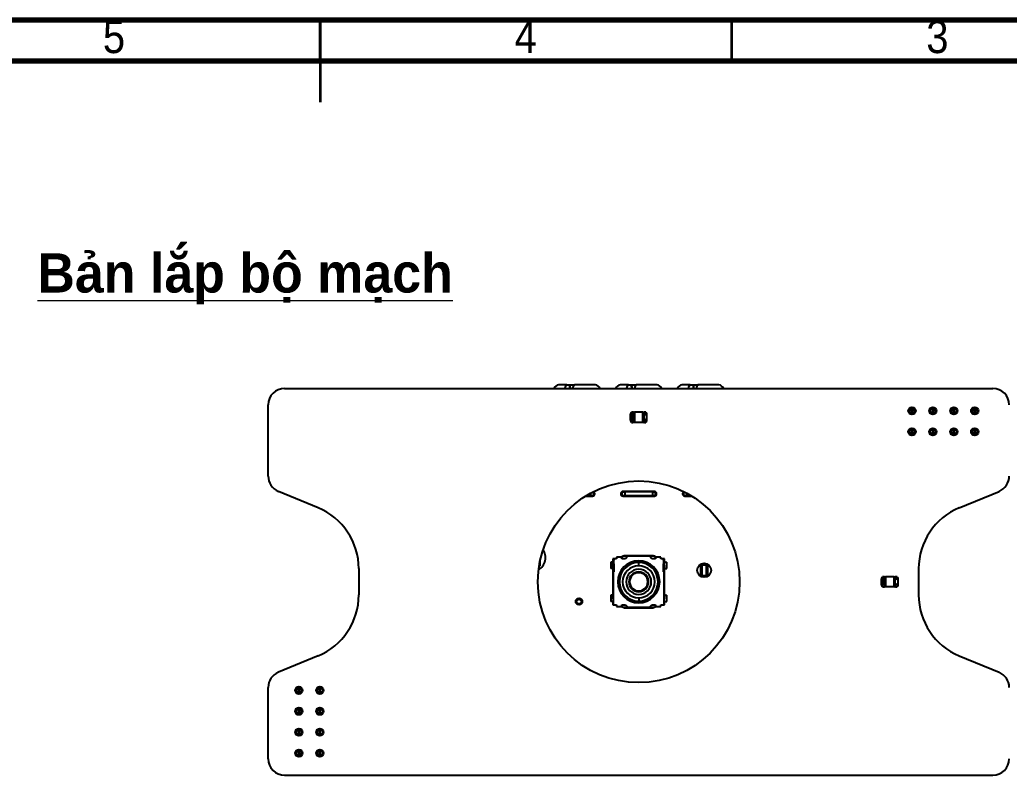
# Model space of a CAD drawing. Header units: millimetres. Extents: x 15 to 415, y 5 to 292.
# Drawn here: x 178.5 to 298.7, y 200.2 to 292 of the extents above; entities that cross this region are included whole.
import ezdxf

# ---------------------------------------------------------------- set-up
doc = ezdxf.new("R2010")
doc.units = ezdxf.units.MM
doc.linetypes.add('SLD-Solid', pattern=[0])
doc.styles.add('SLDTEXTSTYLE1', font='ARIALBD.TTF', dxfattribs={"width": 0.948, "bigfont": 'bigfont'})
doc.styles.add('SLDTEXTSTYLE2', font='GOTHIC.TTF', dxfattribs={"width": 0.913})

msp = doc.modelspace()

# ---------------------------------------------------------------- linework, layer by layer
at = {"color": 7, "linetype": 'SLD-Solid', "lineweight": 70}
for p, q in [((15, 292), (415, 292)), ((20, 287), (410, 287))]:
    msp.add_line(p, q, dxfattribs=at)
at = {"color": 7, "linetype": 'SLD-Solid', "lineweight": 35}
for p, q in [((215, 292), (215, 282)), ((215, 287), (215, 292)), ((265, 287), (265, 292))]:
    msp.add_line(p, q, dxfattribs=at)
at = {"color": 7, "linetype": 'SLD-Solid', "lineweight": 25}
for p, q in [((244.939, 247.662), (243.936, 247.662)), ((244.939, 247.662), (245.311, 247.662)), ((245.311, 247.662), (245.869, 247.662)), ((248.436, 247.662), (245.874, 247.662)), ((252.439, 247.662), (251.436, 247.662)), ((252.439, 247.662), (252.811, 247.662)), ((252.811, 247.662), (253.374, 247.662)), ((255.936, 247.662), (253.374, 247.662)), ((259.939, 247.662), (258.936, 247.662)), ((259.939, 247.662), (260.311, 247.662)), ((260.311, 247.662), (260.869, 247.662)), ((263.436, 247.662), (260.874, 247.662)), ((210.686, 247.212), (296.686, 247.212)), ((208.686, 236.549), (208.686, 245.212)), ((252.686, 244.212), (252.686, 244.062)), ((252.686, 243.362), (252.686, 244.062)), ((252.808, 244.091), (253.036, 243.946)), ((252.961, 244.337), (252.811, 244.337)), ((253.036, 244.096), (252.908, 244.176)), ((253.036, 244.337), (252.961, 244.337)), ((253.036, 244.096), (253.036, 244.337)), ((253.036, 244.337), (253.072, 244.337)), ((253.036, 244.096), (253.036, 243.946)), ((253.036, 243.479), (253.036, 243.946)), ((253.072, 243.087), (253.072, 244.337)), ((253.072, 244.337), (253.17, 244.337)), ((253.17, 244.337), (253.17, 243.087)), ((254.201, 244.337), (253.17, 244.337)), ((254.201, 243.087), (254.201, 244.337)), ((254.201, 244.337), (254.3, 244.337)), ((254.3, 244.337), (254.3, 243.087)), ((254.3, 244.337), (254.336, 244.337)), ((254.336, 244.093), (254.336, 244.337)), ((254.411, 244.337), (254.336, 244.337)), ((254.463, 244.176), (254.336, 244.093)), ((254.336, 243.943), (254.336, 244.093)), ((254.563, 244.091), (254.336, 243.943)), ((254.336, 243.479), (254.336, 243.943)), ((254.561, 244.337), (254.411, 244.337)), ((254.686, 244.062), (254.686, 244.212)), ((254.686, 243.362), (254.686, 244.062)), ((286.558, 244.165), (286.558, 244.8)), ((286.558, 244.8), (286.812, 244.546)), ((286.558, 244.8), (287.193, 244.8)), ((286.558, 244.165), (286.812, 244.419)), ((287.193, 244.165), (286.558, 244.165)), ((286.812, 244.546), (286.812, 244.419)), ((286.939, 244.546), (286.812, 244.546)), ((286.812, 244.419), (286.939, 244.419)), ((286.939, 244.546), (287.193, 244.8)), ((286.939, 244.419), (286.939, 244.546)), ((286.939, 244.419), (287.193, 244.165)), ((287.193, 244.8), (287.193, 244.165)), ((289.098, 244.165), (289.098, 244.8)), ((289.098, 244.8), (289.352, 244.546)), ((289.098, 244.8), (289.733, 244.8)), ((289.098, 244.165), (289.352, 244.419)), ((289.733, 244.165), (289.098, 244.165)), ((289.352, 244.546), (289.352, 244.419)), ((289.479, 244.546), (289.352, 244.546)), ((289.352, 244.419), (289.479, 244.419)), ((289.479, 244.546), (289.733, 244.8)), ((289.479, 244.419), (289.479, 244.546)), ((289.479, 244.419), (289.733, 244.165)), ((289.733, 244.8), (289.733, 244.165)), ((291.638, 244.165), (291.638, 244.8)), ((291.638, 244.8), (291.892, 244.546)), ((291.638, 244.8), (292.273, 244.8)), ((291.638, 244.165), (291.892, 244.419)), ((292.273, 244.165), (291.638, 244.165)), ((291.892, 244.546), (291.892, 244.419)), ((292.019, 244.546), (291.892, 244.546)), ((291.892, 244.419), (292.019, 244.419)), ((292.019, 244.546), (292.273, 244.8)), ((292.019, 244.419), (292.019, 244.546)), ((292.019, 244.419), (292.273, 244.165)), ((292.273, 244.8), (292.273, 244.165)), ((294.178, 244.8), (294.813, 244.8)), ((294.178, 244.8), (294.432, 244.546)), ((294.178, 244.165), (294.178, 244.8)), ((294.178, 244.165), (294.432, 244.419)), ((294.813, 244.165), (294.178, 244.165)), ((294.432, 244.546), (294.432, 244.419)), ((294.559, 244.546), (294.432, 244.546)), ((294.432, 244.419), (294.559, 244.419)), ((294.559, 244.546), (294.813, 244.8)), ((294.559, 244.419), (294.559, 244.546)), ((294.559, 244.419), (294.813, 244.165)), ((294.813, 244.8), (294.813, 244.165)), ((252.686, 243.362), (252.686, 243.212)), ((252.788, 243.804), (252.788, 243.62)), ((252.933, 243.804), (252.788, 243.804)), ((252.788, 243.62), (252.933, 243.62)), ((253.036, 243.479), (252.808, 243.334)), ((252.811, 243.087), (252.961, 243.087)), ((252.908, 243.249), (253.036, 243.329)), ((252.933, 243.62), (252.933, 243.804)), ((253.036, 243.087), (252.961, 243.087)), ((253.036, 243.479), (253.036, 243.329)), ((253.036, 243.087), (253.036, 243.329)), ((253.036, 243.087), (253.072, 243.087)), ((253.17, 243.087), (253.072, 243.087)), ((254.201, 243.087), (253.17, 243.087)), ((254.3, 243.087), (254.201, 243.087)), ((254.3, 243.087), (254.336, 243.087)), ((254.336, 243.329), (254.336, 243.479)), ((254.563, 243.334), (254.336, 243.479)), ((254.336, 243.087), (254.336, 243.329)), ((254.336, 243.329), (254.463, 243.249)), ((254.411, 243.087), (254.336, 243.087)), ((254.411, 243.087), (254.561, 243.087)), ((254.686, 243.212), (254.686, 243.362)), ((286.558, 242.26), (287.193, 242.26)), ((286.558, 242.26), (286.812, 242.006)), ((286.558, 241.625), (286.558, 242.26)), ((286.558, 241.625), (286.812, 241.879)), ((287.193, 241.625), (286.558, 241.625)), ((286.812, 242.006), (286.812, 241.879)), ((286.939, 242.006), (286.812, 242.006)), ((286.812, 241.879), (286.939, 241.879)), ((286.939, 242.006), (287.193, 242.26)), ((286.939, 241.879), (286.939, 242.006)), ((286.939, 241.879), (287.193, 241.625)), ((287.193, 242.26), (287.193, 241.625)), ((289.098, 241.625), (289.098, 242.26)), ((289.098, 242.26), (289.352, 242.006)), ((289.098, 242.26), (289.733, 242.26)), ((289.098, 241.625), (289.352, 241.879)), ((289.733, 241.625), (289.098, 241.625)), ((289.352, 242.006), (289.352, 241.879)), ((289.479, 242.006), (289.352, 242.006)), ((289.352, 241.879), (289.479, 241.879)), ((289.479, 242.006), (289.733, 242.26)), ((289.479, 241.879), (289.479, 242.006)), ((289.479, 241.879), (289.733, 241.625)), ((289.733, 242.26), (289.733, 241.625)), ((291.638, 241.625), (291.638, 242.26)), ((291.638, 242.26), (291.892, 242.006)), ((291.638, 242.26), (292.273, 242.26)), ((291.638, 241.625), (291.892, 241.879)), ((292.273, 241.625), (291.638, 241.625)), ((291.892, 242.006), (291.892, 241.879)), ((292.019, 242.006), (291.892, 242.006)), ((291.892, 241.879), (292.019, 241.879)), ((292.019, 242.006), (292.273, 242.26)), ((292.019, 241.879), (292.019, 242.006)), ((292.019, 241.879), (292.273, 241.625)), ((292.273, 242.26), (292.273, 241.625)), ((294.178, 242.26), (294.813, 242.26)), ((294.178, 242.26), (294.432, 242.006)), ((294.178, 241.625), (294.178, 242.26)), ((294.178, 241.625), (294.432, 241.879)), ((294.813, 241.625), (294.178, 241.625)), ((294.559, 242.006), (294.432, 242.006)), ((294.432, 242.006), (294.432, 241.879)), ((294.432, 241.879), (294.559, 241.879)), ((294.559, 242.006), (294.813, 242.26)), ((294.559, 241.879), (294.559, 242.006)), ((294.559, 241.879), (294.813, 241.625)), ((294.813, 242.26), (294.813, 241.625)), ((214.747, 232.702), (209.92, 234.701)), ((248.186, 234.658), (248.186, 234.162)), ((251.686, 234.669), (251.686, 234.662)), ((251.686, 234.162), (251.686, 234.662)), ((251.686, 234.662), (251.986, 234.662)), ((255.586, 234.687), (251.786, 234.687)), ((251.986, 234.662), (251.986, 234.162)), ((255.386, 234.662), (251.986, 234.662)), ((255.386, 234.162), (255.386, 234.662)), ((255.386, 234.662), (255.686, 234.662)), ((255.686, 234.662), (255.686, 234.669)), ((255.686, 234.662), (255.686, 234.162)), ((259.186, 234.162), (259.186, 234.658)), ((292.624, 232.702), (297.451, 234.701)), ((247.253, 234.137), (248.086, 234.137)), ((247.886, 234.162), (247.294, 234.162)), ((247.686, 234.162), (247.686, 234.137)), ((248.186, 234.162), (247.886, 234.162)), ((251.986, 234.162), (251.686, 234.162)), ((251.786, 234.137), (255.586, 234.137)), ((255.386, 234.162), (251.986, 234.162)), ((252.186, 234.137), (252.186, 234.162)), ((255.186, 234.162), (255.186, 234.137)), ((255.686, 234.162), (255.386, 234.162)), ((259.486, 234.162), (259.186, 234.162)), ((259.286, 234.137), (260.119, 234.137)), ((260.078, 234.162), (259.486, 234.162)), ((259.686, 234.137), (259.686, 234.162)), ((241.686, 226.175), (241.686, 225.612)), ((250.286, 226.087), (250.286, 225.337)), ((250.586, 226.087), (250.286, 226.087)), ((250.686, 226.512), (250.536, 226.512)), ((250.536, 226.512), (250.536, 226.213)), ((250.536, 226.213), (250.536, 226.087)), ((250.586, 226.213), (250.536, 226.213)), ((250.586, 225.774), (250.586, 226.213)), ((250.636, 226.362), (250.636, 225.912)), ((250.686, 226.362), (250.636, 226.362)), ((250.686, 226.512), (250.686, 226.362)), ((250.986, 226.512), (250.686, 226.512)), ((250.986, 226.725), (250.986, 226.512)), ((251.636, 226.725), (250.986, 226.725)), ((251.636, 226.512), (251.636, 226.725)), ((251.636, 226.725), (251.649, 226.725)), ((252.086, 226.512), (251.636, 226.512)), ((252.386, 226.812), (251.786, 226.812)), ((251.886, 226.862), (251.886, 226.812)), ((255.486, 226.862), (251.886, 226.862)), ((252.386, 226.812), (252.086, 226.512)), ((254.986, 226.812), (252.386, 226.812)), ((255.286, 226.512), (254.986, 226.812)), ((255.586, 226.812), (254.986, 226.812)), ((255.736, 226.512), (255.286, 226.512)), ((255.486, 226.812), (255.486, 226.862)), ((255.722, 226.725), (255.736, 226.725)), ((255.736, 226.725), (255.736, 226.512)), ((256.386, 226.725), (255.736, 226.725)), ((256.386, 226.512), (256.386, 226.725)), ((256.686, 226.512), (256.386, 226.512)), ((256.686, 226.362), (256.686, 226.512)), ((256.836, 226.512), (256.686, 226.512)), ((256.736, 226.362), (256.686, 226.362)), ((256.736, 225.912), (256.736, 226.362)), ((256.786, 226.213), (256.836, 226.213)), ((256.786, 225.774), (256.786, 226.213)), ((256.786, 226.087), (257.086, 226.087)), ((256.836, 226.213), (256.836, 226.512)), ((256.836, 226.213), (256.836, 226.087)), ((257.086, 225.337), (257.086, 226.087)), ((219.686, 225.311), (219.686, 222.114)), ((241.586, 225.612), (241.584, 225.612)), ((241.686, 225.612), (241.586, 225.612)), ((250.551, 225.337), (250.286, 225.337)), ((250.536, 225.337), (250.536, 225.212)), ((250.536, 225.212), (250.551, 225.212)), ((250.536, 225.212), (250.536, 222.213)), ((250.551, 225.677), (250.551, 221.747)), ((250.586, 224.912), (250.586, 220.912)), ((250.686, 224.912), (250.586, 224.912)), ((250.636, 225.912), (250.686, 225.912)), ((250.686, 225.912), (250.686, 224.912)), ((253.686, 224.812), (253.686, 224.912)), ((256.686, 225.912), (256.736, 225.912)), ((256.686, 224.912), (256.686, 225.912)), ((256.786, 224.912), (256.686, 224.912)), ((256.786, 220.912), (256.786, 224.912)), ((256.821, 221.747), (256.821, 225.677)), ((256.821, 225.337), (257.086, 225.337)), ((256.836, 225.212), (256.821, 225.212)), ((256.836, 225.337), (256.836, 225.212)), ((256.836, 222.213), (256.836, 225.212)), ((261.37, 225.728), (261.236, 225.862)), ((261.236, 225.862), (262.036, 225.862)), ((261.236, 224.362), (261.236, 225.862)), ((261.902, 225.728), (261.37, 225.728)), ((261.37, 225.728), (261.37, 224.496)), ((261.902, 225.728), (262.036, 225.862)), ((261.902, 224.496), (261.902, 225.728)), ((262.036, 225.862), (262.036, 224.362)), ((287.686, 225.311), (287.686, 222.114)), ((261.236, 224.362), (261.37, 224.496)), ((262.036, 224.362), (261.236, 224.362)), ((261.37, 224.496), (261.902, 224.496)), ((262.036, 224.362), (261.902, 224.496)), ((283.186, 224.212), (283.186, 224.062)), ((283.186, 223.362), (283.186, 224.062)), ((283.433, 223.804), (283.288, 223.804)), ((283.288, 223.804), (283.288, 223.62)), ((283.288, 223.62), (283.433, 223.62)), ((283.308, 224.091), (283.536, 223.946)), ((283.461, 224.337), (283.311, 224.337)), ((283.536, 224.096), (283.408, 224.176)), ((283.433, 223.62), (283.433, 223.804)), ((283.536, 224.337), (283.461, 224.337)), ((283.536, 224.096), (283.536, 224.337)), ((283.536, 224.337), (283.572, 224.337)), ((283.536, 224.096), (283.536, 223.946)), ((283.536, 223.479), (283.536, 223.946)), ((283.572, 223.087), (283.572, 224.337)), ((283.572, 224.337), (283.67, 224.337)), ((283.67, 224.337), (283.67, 223.087)), ((284.701, 224.337), (283.67, 224.337)), ((284.701, 223.087), (284.701, 224.337)), ((284.701, 224.337), (284.8, 224.337)), ((284.8, 224.337), (284.8, 223.087)), ((284.8, 224.337), (284.836, 224.337)), ((284.836, 224.093), (284.836, 224.337)), ((284.911, 224.337), (284.836, 224.337)), ((284.963, 224.176), (284.836, 224.093)), ((284.836, 223.943), (284.836, 224.093)), ((285.063, 224.091), (284.836, 223.943)), ((284.836, 223.479), (284.836, 223.943)), ((285.061, 224.337), (284.911, 224.337)), ((285.186, 224.062), (285.186, 224.212)), ((285.186, 223.362), (285.186, 224.062)), ((253.686, 222.512), (253.686, 222.612)), ((283.186, 223.362), (283.186, 223.212)), ((283.536, 223.479), (283.308, 223.334)), ((283.311, 223.087), (283.461, 223.087)), ((283.408, 223.249), (283.536, 223.329)), ((283.536, 223.087), (283.461, 223.087)), ((283.536, 223.479), (283.536, 223.329)), ((283.536, 223.087), (283.536, 223.329)), ((283.536, 223.087), (283.572, 223.087)), ((283.67, 223.087), (283.572, 223.087)), ((284.701, 223.087), (283.67, 223.087)), ((284.8, 223.087), (284.701, 223.087)), ((284.8, 223.087), (284.836, 223.087)), ((284.836, 223.329), (284.836, 223.479)), ((285.063, 223.334), (284.836, 223.479)), ((284.836, 223.087), (284.836, 223.329)), ((284.836, 223.329), (284.963, 223.249)), ((284.911, 223.087), (284.836, 223.087)), ((284.911, 223.087), (285.061, 223.087)), ((285.186, 223.212), (285.186, 223.362)), ((250.286, 222.087), (250.286, 221.337)), ((250.551, 222.087), (250.286, 222.087)), ((250.586, 221.337), (250.286, 221.337)), ((250.551, 222.213), (250.536, 222.213)), ((250.536, 222.213), (250.536, 222.087)), ((250.536, 221.337), (250.536, 221.212)), ((250.536, 221.212), (250.586, 221.212)), ((250.536, 221.212), (250.536, 220.912)), ((256.786, 221.337), (257.086, 221.337)), ((256.836, 221.212), (256.786, 221.212)), ((256.821, 222.213), (256.836, 222.213)), ((256.821, 222.087), (257.086, 222.087)), ((256.836, 222.213), (256.836, 222.087)), ((256.836, 221.337), (256.836, 221.212)), ((256.836, 220.912), (256.836, 221.212)), ((257.086, 221.337), (257.086, 222.087)), ((250.536, 220.912), (250.586, 220.912)), ((250.586, 220.912), (250.986, 220.912)), ((250.986, 220.912), (250.986, 220.7)), ((250.986, 220.7), (251.636, 220.7)), ((251.636, 220.912), (252.086, 220.912)), ((251.636, 220.7), (251.636, 220.912)), ((251.636, 220.7), (251.649, 220.7)), ((251.786, 220.612), (252.386, 220.612)), ((251.886, 220.612), (251.886, 220.562)), ((251.886, 220.562), (255.486, 220.562)), ((252.086, 220.912), (252.386, 220.612)), ((252.386, 220.612), (254.986, 220.612)), ((254.986, 220.612), (255.286, 220.912)), ((254.986, 220.612), (255.586, 220.612)), ((255.286, 220.912), (255.736, 220.912)), ((255.486, 220.562), (255.486, 220.612)), ((255.722, 220.7), (255.736, 220.7)), ((255.736, 220.912), (255.736, 220.7)), ((255.736, 220.7), (256.386, 220.7)), ((256.386, 220.912), (256.786, 220.912)), ((256.386, 220.7), (256.386, 220.912)), ((256.786, 220.912), (256.836, 220.912)), ((214.747, 214.723), (209.92, 212.724)), ((292.624, 214.723), (297.451, 212.724)), ((208.686, 202.212), (208.686, 210.876)), ((212.352, 210.586), (212.098, 210.84)), ((212.098, 210.84), (212.733, 210.84)), ((212.098, 210.205), (212.098, 210.84)), ((212.098, 210.205), (212.352, 210.459)), ((212.479, 210.586), (212.352, 210.586)), ((212.352, 210.586), (212.352, 210.459)), ((212.352, 210.459), (212.479, 210.459)), ((212.479, 210.586), (212.733, 210.84)), ((212.479, 210.459), (212.479, 210.586)), ((212.733, 210.205), (212.479, 210.459)), ((212.733, 210.84), (212.733, 210.205)), ((214.892, 210.586), (214.638, 210.84)), ((214.638, 210.84), (215.273, 210.84)), ((214.638, 210.205), (214.638, 210.84)), ((214.638, 210.205), (214.892, 210.459)), ((214.892, 210.586), (214.892, 210.459)), ((215.019, 210.586), (214.892, 210.586)), ((214.892, 210.459), (215.019, 210.459)), ((215.019, 210.586), (215.273, 210.84)), ((215.019, 210.459), (215.019, 210.586)), ((215.273, 210.205), (215.019, 210.459)), ((215.273, 210.84), (215.273, 210.205)), ((212.733, 210.205), (212.098, 210.205)), ((215.273, 210.205), (214.638, 210.205)), ((212.098, 207.665), (212.098, 208.3)), ((212.352, 208.046), (212.098, 208.3)), ((212.098, 208.3), (212.733, 208.3)), ((212.098, 207.665), (212.352, 207.919)), ((212.352, 208.046), (212.352, 207.919)), ((212.479, 208.046), (212.352, 208.046)), ((212.352, 207.919), (212.479, 207.919)), ((212.479, 208.046), (212.733, 208.3)), ((212.479, 207.919), (212.479, 208.046)), ((212.733, 207.665), (212.479, 207.919)), ((212.733, 208.3), (212.733, 207.665)), ((214.892, 208.046), (214.638, 208.3)), ((214.638, 208.3), (215.273, 208.3)), ((214.638, 207.665), (214.638, 208.3)), ((214.638, 207.665), (214.892, 207.919)), ((214.892, 208.046), (214.892, 207.919)), ((215.019, 208.046), (214.892, 208.046)), ((214.892, 207.919), (215.019, 207.919)), ((215.019, 208.046), (215.273, 208.3)), ((215.019, 207.919), (215.019, 208.046)), ((215.273, 207.665), (215.019, 207.919)), ((215.273, 208.3), (215.273, 207.665)), ((212.733, 207.665), (212.098, 207.665)), ((215.273, 207.665), (214.638, 207.665)), ((212.352, 205.506), (212.098, 205.76)), ((212.098, 205.76), (212.733, 205.76)), ((212.098, 205.125), (212.098, 205.76)), ((212.479, 205.506), (212.352, 205.506)), ((212.352, 205.506), (212.352, 205.379)), ((212.479, 205.506), (212.733, 205.76)), ((212.479, 205.379), (212.479, 205.506)), ((212.733, 205.76), (212.733, 205.125)), ((214.638, 205.125), (214.638, 205.76)), ((214.892, 205.506), (214.638, 205.76)), ((214.638, 205.76), (215.273, 205.76)), ((214.892, 205.506), (214.892, 205.379)), ((215.019, 205.506), (214.892, 205.506)), ((215.019, 205.506), (215.273, 205.76)), ((215.019, 205.379), (215.019, 205.506)), ((215.273, 205.76), (215.273, 205.125)), ((212.098, 205.125), (212.352, 205.379)), ((212.733, 205.125), (212.098, 205.125)), ((212.352, 205.379), (212.479, 205.379)), ((212.733, 205.125), (212.479, 205.379)), ((214.638, 205.125), (214.892, 205.379)), ((215.273, 205.125), (214.638, 205.125)), ((214.892, 205.379), (215.019, 205.379)), ((215.273, 205.125), (215.019, 205.379)), ((212.352, 202.966), (212.098, 203.22)), ((212.098, 203.22), (212.733, 203.22)), ((212.098, 202.585), (212.098, 203.22)), ((212.479, 202.966), (212.733, 203.22)), ((212.733, 203.22), (212.733, 202.585)), ((214.892, 202.966), (214.638, 203.22)), ((214.638, 203.22), (215.273, 203.22)), ((214.638, 202.585), (214.638, 203.22)), ((215.019, 202.966), (215.273, 203.22)), ((215.273, 203.22), (215.273, 202.585)), ((212.098, 202.585), (212.352, 202.839)), ((212.733, 202.585), (212.098, 202.585)), ((212.352, 202.966), (212.352, 202.839)), ((212.479, 202.966), (212.352, 202.966)), ((212.352, 202.839), (212.479, 202.839)), ((212.479, 202.839), (212.479, 202.966)), ((212.733, 202.585), (212.479, 202.839)), ((214.638, 202.585), (214.892, 202.839)), ((215.273, 202.585), (214.638, 202.585)), ((214.892, 202.966), (214.892, 202.839)), ((215.019, 202.966), (214.892, 202.966)), ((214.892, 202.839), (215.019, 202.839)), ((215.019, 202.839), (215.019, 202.966)), ((215.273, 202.585), (215.019, 202.839)), ((210.686, 200.212), (296.686, 200.212))]:
    msp.add_line(p, q, dxfattribs=at)
at = {"color": 8, "linetype": 'SLD-Solid', "lineweight": 25}
for p, q in [((247.886, 234.162), (247.886, 234.502)), ((259.486, 234.502), (259.486, 234.162)), ((248.186, 234.156), (248.186, 234.162)), ((251.686, 234.162), (251.686, 234.156)), ((255.686, 234.156), (255.686, 234.162)), ((259.186, 234.162), (259.186, 234.156)), ((241.586, 225.612), (241.586, 225.624))]:
    msp.add_line(p, q, dxfattribs=at)
at = {"color": 7, "linetype": 'SLD-Solid', "lineweight": 25}
for centre, radius in [((286.876, 244.482), 0.45), ((289.416, 244.482), 0.45), ((291.956, 244.482), 0.45), ((294.496, 244.482), 0.45), ((286.876, 241.942), 0.45), ((289.416, 241.942), 0.45), ((291.956, 241.942), 0.45), ((294.496, 241.942), 0.45), ((253.686, 223.712), 12.25), ((261.636, 225.112), 0.85), ((246.436, 221.312), 0.4), ((246.436, 221.312), 0.385), ((246.436, 221.312), 0.285), ((212.416, 210.522), 0.45), ((214.956, 210.522), 0.45), ((212.416, 207.982), 0.45), ((214.956, 207.982), 0.45), ((212.416, 205.442), 0.45), ((214.956, 205.442), 0.45), ((212.416, 202.902), 0.45), ((214.956, 202.902), 0.45)]:
    msp.add_circle(centre, radius, dxfattribs=at)
for centre, radius, start, end in [((244.296, 246.612), 1.11, 108.92464, 147.27956), ((248.076, 246.612), 1.11, 32.72044, 71.07536), ((251.796, 246.612), 1.11, 108.92464, 147.27956), ((255.576, 246.612), 1.11, 32.72044, 71.07536), ((259.296, 246.612), 1.11, 108.92464, 147.27956), ((263.076, 246.612), 1.11, 32.72044, 71.07536), ((210.686, 245.212), 2, 90, 180), ((296.686, 245.212), 2, 0, 90), ((252.686, 244.337), 0.125, 270, 0), ((252.686, 244.337), 0.275, 270, 296.47458), ((252.686, 244.337), 0.275, 324.08701, 0), ((254.686, 244.337), 0.275, 180, 215.91299), ((254.686, 244.337), 0.125, 180, 270), ((254.686, 244.337), 0.275, 243.52542, 270), ((252.686, 243.087), 0.275, 63.52542, 90), ((252.686, 243.087), 0.125, 0, 90), ((252.686, 243.087), 0.275, 0, 35.91299), ((254.686, 243.087), 0.275, 144.08701, 180), ((254.686, 243.087), 0.125, 90, 180), ((254.686, 243.087), 0.275, 90, 116.47458), ((210.686, 236.549), 2, 180, 247.5), ((296.686, 236.549), 2, 292.5, 0), ((248.086, 234.412), 0.275, 270, 66.14769), ((251.786, 234.412), 0.275, 90, 270), ((255.586, 234.412), 0.275, 270, 90), ((259.286, 234.412), 0.275, 113.85231, 270), ((211.686, 225.311), 8, 0, 67.5), ((295.686, 225.311), 8, 112.5, 180), ((240.625, 226.673), 1.75, 300.86564, 33.58984), ((253.686, 223.712), 2.55, 90, 270), ((253.686, 223.712), 2.35, 90, 270), ((251.786, 226.662), 0.15, 90, 180), ((253.686, 223.712), 2.55, 270, 90), ((253.686, 223.712), 2.35, 270, 90), ((255.586, 226.662), 0.15, 0, 90), ((250.701, 225.677), 0.15, 95.73917, 180), ((253.686, 223.712), 1.95, 90, 270), ((253.686, 223.712), 1.525, 90, 270), ((253.686, 223.712), 1.2, 90, 270), ((253.686, 223.712), 1.1, 90, 270), ((253.686, 223.712), 1.95, 270, 90), ((253.686, 223.712), 1.525, 270, 90), ((253.686, 223.712), 1.2, 270, 90), ((253.686, 223.712), 1.1, 270, 90), ((256.671, 225.677), 0.15, 0, 84.26083), ((283.186, 224.337), 0.125, 270, 0), ((283.186, 224.337), 0.275, 270, 296.47458), ((283.186, 224.337), 0.275, 324.08701, 0), ((285.186, 224.337), 0.275, 180, 215.91299), ((285.186, 224.337), 0.125, 180, 270), ((285.186, 224.337), 0.275, 243.52542, 270), ((283.186, 223.087), 0.275, 63.52542, 90), ((283.186, 223.087), 0.125, 0, 90), ((283.186, 223.087), 0.275, 0, 35.91299), ((285.186, 223.087), 0.275, 144.08701, 180), ((285.186, 223.087), 0.125, 90, 180), ((285.186, 223.087), 0.275, 90, 116.47458), ((211.686, 222.114), 8, 292.5, 0), ((250.701, 221.747), 0.15, 180, 219.94451), ((256.671, 221.747), 0.15, 320.05549, 0), ((295.686, 222.114), 8, 180, 247.5), ((251.786, 220.762), 0.15, 180, 270), ((255.586, 220.762), 0.15, 270, 0), ((210.686, 210.876), 2, 112.5, 180), ((296.686, 210.876), 2, 0, 67.5), ((210.686, 202.212), 2, 180, 270), ((296.686, 202.212), 2, 270, 0)]:
    msp.add_arc(centre, radius, start, end, dxfattribs=at)
for points, knots in [([(244.737, 247.212), (244.749, 247.268), (244.785, 247.43), (244.86, 247.576), (244.92, 247.642), (244.939, 247.662)], [0, 0, 0, 0, 0.264748, 0.7666442, 1, 1, 1, 1]), ([(245.342, 247.212), (245.336, 247.3), (245.326, 247.45), (245.316, 247.6), (245.311, 247.662)], [0, 0, 0, 0, 0.5844006, 1, 1, 1, 1]), ([(245.874, 247.662), (245.835, 247.612), (245.755, 247.508), (245.684, 247.33), (245.666, 247.213), (245.666, 247.212)], [0, 0, 0, 0, 0.4875219, 0.9974075, 1, 1, 1, 1]), ([(252.237, 247.212), (252.249, 247.268), (252.285, 247.43), (252.36, 247.576), (252.42, 247.642), (252.439, 247.662)], [0, 0, 0, 0, 0.2647481, 0.7666445, 1, 1, 1, 1]), ([(252.842, 247.212), (252.836, 247.3), (252.826, 247.45), (252.816, 247.6), (252.811, 247.662)], [0, 0, 0, 0, 0.5844007, 1, 1, 1, 1]), ([(253.374, 247.662), (253.335, 247.612), (253.255, 247.508), (253.184, 247.33), (253.166, 247.213), (253.166, 247.212)], [0, 0, 0, 0, 0.48752192, 0.99740753, 1, 1, 1, 1]), ([(259.737, 247.212), (259.749, 247.268), (259.785, 247.43), (259.86, 247.576), (259.92, 247.642), (259.939, 247.662)], [0, 0, 0, 0, 0.2647481, 0.7666444, 1, 1, 1, 1]), ([(260.342, 247.212), (260.336, 247.3), (260.326, 247.45), (260.316, 247.6), (260.311, 247.662)], [0, 0, 0, 0, 0.5844007, 1, 1, 1, 1]), ([(260.874, 247.662), (260.835, 247.612), (260.755, 247.508), (260.684, 247.33), (260.666, 247.213), (260.666, 247.212)], [0, 0, 0, 0, 0.48752197, 0.99740751, 1, 1, 1, 1]), ([(245.323, 247.496), (245.336, 247.424), (245.352, 247.329), (245.37, 247.235), (245.374, 247.212)], [0, 0, 0, 0, 0.76170321, 1, 1, 1, 1]), ([(252.823, 247.496), (252.836, 247.424), (252.852, 247.329), (252.87, 247.235), (252.874, 247.212)], [0, 0, 0, 0, 0.76170295, 1, 1, 1, 1]), ([(260.323, 247.496), (260.336, 247.424), (260.352, 247.329), (260.37, 247.235), (260.374, 247.212)], [0, 0, 0, 0, 0.761703, 1, 1, 1, 1]), ([(252.938, 243.087), (252.938, 243.087), (252.936, 243.087), (252.935, 243.087), (252.934, 243.087), (252.934, 243.087), (252.934, 243.087)], [0, 0, 0, 0, 0.2797246, 0.5592991, 0.7796358, 1, 1, 1, 1]), ([(253.074, 243.087), (253.074, 243.087), (253.073, 243.087), (253.073, 243.087), (253.072, 243.087)], [0, 0, 0, 0, 0.5660304, 1, 1, 1, 1]), ([(253.686, 226.262), (253.686, 226.236), (253.686, 226.184), (253.686, 226.118), (253.686, 226.071), (253.686, 226.065), (253.686, 226.062)], [0, 0, 0, 0, 0.2500002, 0.4999998, 0.7500004, 1, 1, 1, 1]), ([(253.686, 225.662), (253.686, 225.715), (253.686, 225.82), (253.686, 225.952), (253.686, 226.044), (253.686, 226.056), (253.686, 226.062)], [0, 0, 0, 0, 0.25, 0.4999999, 0.7500003, 1, 1, 1, 1]), ([(283.574, 223.087), (283.574, 223.087), (283.573, 223.087), (283.573, 223.087), (283.572, 223.087)], [0, 0, 0, 0, 0.56589098, 1, 1, 1, 1]), ([(253.686, 221.762), (253.686, 221.71), (253.686, 221.605), (253.686, 221.473), (253.686, 221.38), (253.686, 221.368), (253.686, 221.362)], [0, 0, 0, 0, 0.25, 0.4999999, 0.7500003, 1, 1, 1, 1]), ([(253.686, 221.162), (253.686, 221.189), (253.686, 221.241), (253.686, 221.307), (253.686, 221.353), (253.686, 221.359), (253.686, 221.362)], [0, 0, 0, 0, 0.2500002, 0.4999998, 0.7500004, 1, 1, 1, 1])]:
    msp.add_open_spline(points, degree=3, knots=knots, dxfattribs=at)

# ---------------------------------------------------------------- texts
at = {"color": 7, "linetype": 'Continuous', "lineweight": 0}
for s, insert, char_height, attachment_point, style in [('5', (189.96, 291.92), 3.969, 2, 'SLDTEXTSTYLE2'), ('4', (239.96, 291.92), 3.969, 2, 'SLDTEXTSTYLE2'), ('3', (289.96, 291.92), 3.969, 2, 'SLDTEXTSTYLE2'), ('\\LBản lắp bộ mạch', (180.652, 263.62), 4.7625, 1, 'SLDTEXTSTYLE1')]:
    msp.add_mtext(s, dxfattribs=dict(at, insert=insert, char_height=char_height, attachment_point=attachment_point, style=style))

doc.saveas('drawing.dxf')
